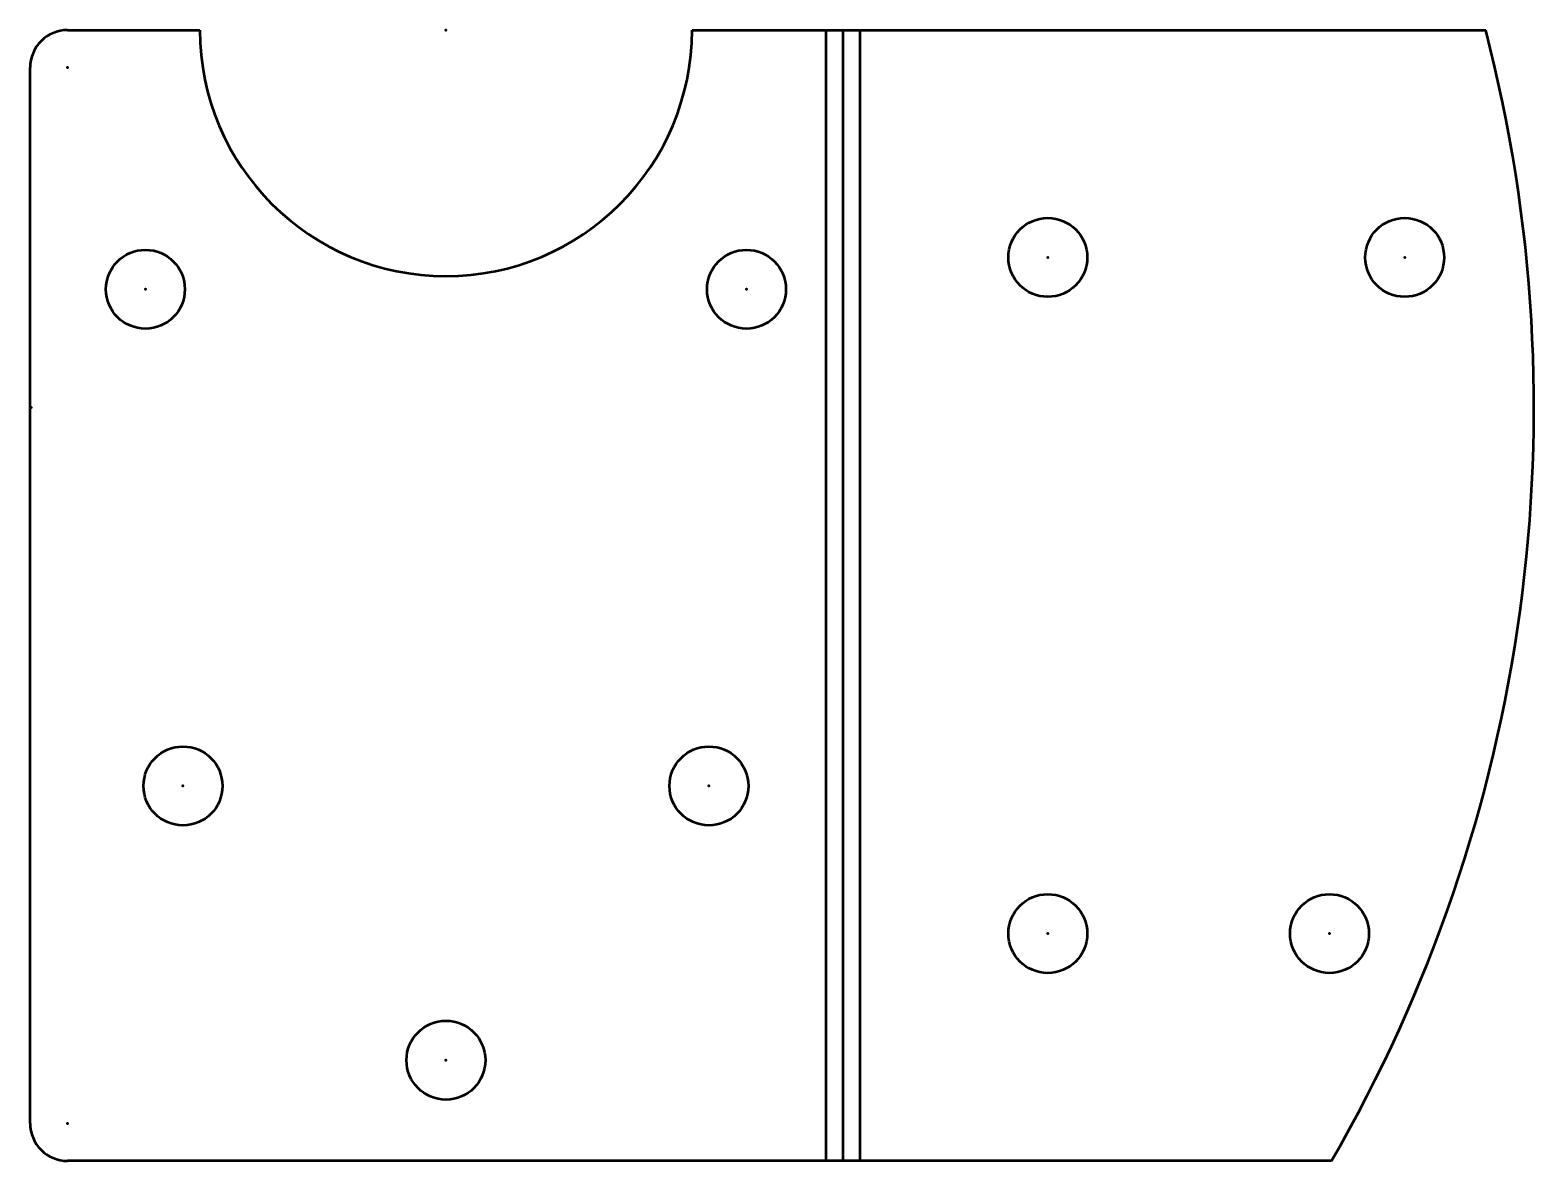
# Model space of a CAD drawing. Header units: millimetres. Extents: x -22.1 to 17.9, y -30.1 to 0.
import ezdxf

# ---------------------------------------------------------------- set-up
doc = ezdxf.new("R2010")
doc.units = ezdxf.units.MM
for name, color, linetype, lineweight in [('IV_ARC_CENTERS', 7, 'Continuous', 50), ('IV_BEND_DOWN', 7, 'Continuous', 50), ('IV_INTERIOR_PROFILES', 7, 'Continuous', 50), ('IV_OUTER_PROFILE', 7, 'Continuous', 50), ('IV_TANGENT', 7, 'Continuous', 50)]:
    doc.layers.add(name, color=color, linetype=linetype, lineweight=lineweight)

msp = doc.modelspace()

# ---------------------------------------------------------------- linework, layer by layer
at = {"layer": 'IV_ARC_CENTERS'}
for p in [(-11.019, 0), (-21.089, -1), (5, -6.05), (14.5, -6.05), (-19.019, -6.9), (-3.019, -6.9), (-22.06, -10.05), (-18.019, -20.12), (-4.019, -20.12), (5, -24.05), (12.5, -24.05), (-11.019, -27.42), (-21.089, -29.1)]:
    msp.add_point(p, dxfattribs=at)
at = {"layer": 'IV_BEND_DOWN'}
msp.add_line((-0.45, -30.1), (-0.45, 0), dxfattribs=at)
at = {"layer": 'IV_INTERIOR_PROFILES'}
for centre in [(5, -6.05), (14.5, -6.05), (-19.019, -6.9), (-3.019, -6.9), (-18.019, -20.12), (-4.019, -20.12), (5, -24.05), (12.5, -24.05), (-11.019, -27.42)]:
    msp.add_circle(centre, 1.05, dxfattribs=at)
at = {"layer": 'IV_OUTER_PROFILE'}
for p, q in [((-21.089, 0), (-17.569, 0)), ((-4.469, 0), (16.657, 0)), ((-22.089, -29.1), (-22.089, -1)), ((12.552, -30.1), (-21.089, -30.1))]:
    msp.add_line(p, q, dxfattribs=at)
for centre, radius, start, end in [((-21.089, -1), 1, 90, 180), ((-11.019, 0), 6.55, 180, 360), ((-22.06, -10.05), 40, 329.9173, 14.5515), ((-21.089, -29.1), 1, 180, 270)]:
    msp.add_arc(centre, radius, start, end, dxfattribs=at)
at = {"layer": 'IV_TANGENT'}
for p, q in [((-0.899, -30.1), (-0.899, 0)), ((0, 0), (0, -30.1))]:
    msp.add_line(p, q, dxfattribs=at)

doc.saveas('drawing.dxf')
